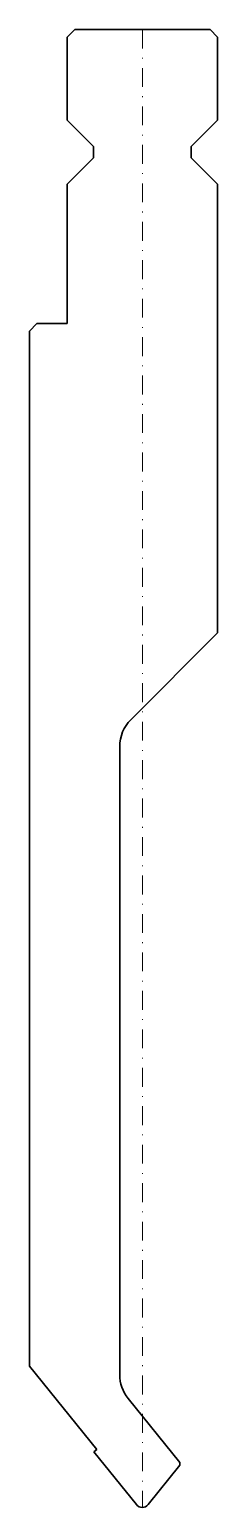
# Model space of a CAD drawing. Header units: millimetres. Extents: x -15 to 10, y 0 to 196.
import ezdxf

# ---------------------------------------------------------------- set-up
doc = ezdxf.new("R2010")
doc.units = ezdxf.units.MM
doc.header["$LTSCALE"] = 5
doc.linetypes.add('AUSGEZOGEN', pattern=[0])
doc.linetypes.add('DASHDOT', pattern=[1, 0.5, -0.25, 0, -0.25])
doc.layers.add('2', color=7, linetype='Continuous')

msp = doc.modelspace()

# ---------------------------------------------------------------- linework, layer by layer
at = {"layer": '2', "color": 7, "linetype": 'AUSGEZOGEN', "lineweight": 35}
for p, q in [((-9.99, 195), (-8.99, 196)), ((-9.99, 184), (-9.99, 195)), ((-8.99, 196), (9.01, 196)), ((9.01, 196), (10.01, 195)), ((10.01, 195), (10.01, 184)), ((-6.49, 180.5), (-9.99, 184)), ((10.01, 184), (6.51, 180.5)), ((-6.49, 179), (-6.49, 180.5)), ((6.51, 180.5), (6.51, 179)), ((-9.99, 175.5), (-6.49, 179)), ((6.51, 179), (10.01, 175.5)), ((-9.99, 157), (-9.99, 175.5)), ((10.01, 175.5), (10.01, 116)), ((-15, 156), (-14, 157)), ((-14, 157), (-9.99, 157)), ((-15, 18.73), (-15, 156)), ((10.01, 116), (-1.54, 104.46)), ((-3, 100.93), (-3, 17.6)), ((-6.05, 7.67), (-15, 18.73)), ((-1.89, 14.45), (5, 5.95)), ((-6.43, 7.36), (-6.05, 7.67)), ((-0.78, 0.37), (-6.43, 7.36)), ((5, 5.95), (5, 5.59)), ((5, 5.59), (0.78, 0.37))]:
    msp.add_line(p, q, dxfattribs=at)
at = {"layer": '2', "color": 7, "linetype": 'DASHDOT', "lineweight": 18}
msp.add_line((0.01, 196), (0.01, 0), dxfattribs=at)
at = {"layer": '2', "color": 7, "linetype": 'AUSGEZOGEN', "lineweight": 35}
for centre, radius, start, end in [((2, 100.93), 5, 135, 180), ((2, 17.6), 5, 180, 219), ((0, 1), 1, 219, 321)]:
    msp.add_arc(centre, radius, start, end, dxfattribs=at)

doc.saveas('drawing.dxf')
